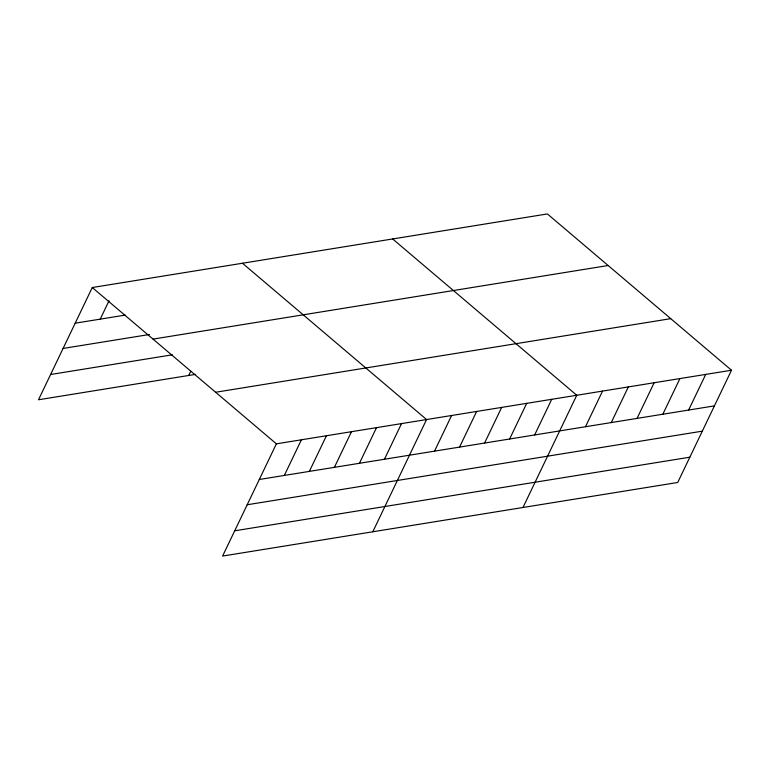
<?xml version="1.0" encoding="UTF-8"?>
<svg xmlns="http://www.w3.org/2000/svg" width="770" height="770" viewBox="0 0 770 770"><rect width="100%" height="100%" fill="white"/><g stroke="black" fill="none" stroke-linecap="round" stroke-linejoin="round"><path stroke-width="1.16" d="M731.5 370.235L276.382 443.838L222.607 556.065L677.725 482.472L731.5 370.235L547.393 213.935L92.275 287.528L38.5 399.765L195.513 374.374M100.225 319.136L109.022 300.772M188.689 375.481L190.71 371.265M284.332 475.446L301.417 439.786M309.357 471.394L326.442 435.743M334.392 467.351L351.476 431.691M359.426 463.299L376.511 427.639M384.451 459.247L401.536 423.596M372.796 531.781L426.57 419.544L242.463 263.244M434.521 451.153L451.605 415.502M459.555 447.11L476.63 411.45M484.58 443.058L501.665 407.407M509.615 439.016L526.699 403.355M534.649 434.963L551.724 399.303M522.984 507.497L576.759 395.26L392.652 238.95M585.47 426.744L602.554 391.083M611.255 422.576L628.339 386.915M637.05 418.399L654.134 382.748M662.835 414.231L679.92 378.58M688.63 410.064L705.715 374.403M75.191 323.188L125.25 315.094M63.082 348.454L149.553 334.478M153.028 339.108L608.146 265.515M50.608 374.499L172.355 354.806M215.629 392.257L670.747 318.655M259.297 479.489L714.416 405.886M247.189 504.764L702.307 431.161M234.715 530.8L689.833 457.197M92.275 287.528L276.382 443.838"/></g></svg>
